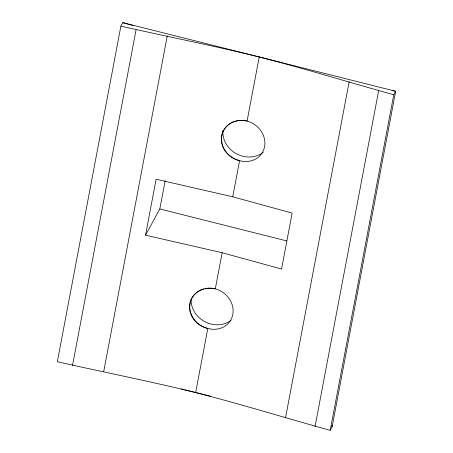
<?xml version="1.0" encoding="UTF-8"?>
<svg xmlns="http://www.w3.org/2000/svg" width="453" height="453" viewBox="0 0 453 453"><rect width="100%" height="100%" fill="white"/><g stroke="black" fill="none" stroke-linecap="round" stroke-linejoin="round"><path stroke-width="0.68" d="M120.894 26.132L57.338 361.726C103.392 372.156 149.784 381.239 195.668 392.553C240.815 404.121 285.333 417.915 330.209 430.35L332.106 426.868L395.662 91.274L122.791 22.65L120.894 26.132C166.953 36.563 213.34 45.645 259.229 56.965C304.371 68.528 348.895 82.321 393.765 94.756L395.662 91.274L392.202 90.594M72.497 365.537L136.053 29.943M103.72 371.5L167.282 35.906M145.526 235.181L156.121 179.246L232.746 196.795L292.14 213.097L281.551 269.025L222.151 252.723L145.526 235.181L159.813 208.98L165.175 180.668M195.668 392.553L207.808 328.459A22.305 19.96 28.6 0 1 189.852 308.567A22.305 19.96 28.6 0 1 204.077 288.81M222.151 252.723L215.311 288.855A22.316 19.813 34.5 0 1 232.797 314.484A22.316 19.813 34.5 0 1 207.808 328.465A22.316 20.085 22.4 0 1 189.852 303.686A22.316 20.085 22.4 0 1 215.311 288.85A22.305 19.96 28.6 0 0 205.424 288.51M232.746 196.795L239.592 160.662A22.316 20.085 22.4 0 1 221.63 135.889A22.316 20.085 22.4 0 1 247.089 121.053L259.229 56.965M285.633 417.247L349.195 81.653M315.045 426.539L378.606 90.945M330.209 430.35L393.765 94.756M159.813 208.98L286.715 240.894M181.308 388.946L183.357 389.461M184.728 389.801L210.713 396.341M122.791 22.65L132.922 25.521M331.839 425.48L332.106 426.868M230.815 123.04A22.305 19.96 28.6 0 0 222.072 143.448A22.305 19.96 28.6 0 0 239.592 160.662A22.316 19.813 34.5 0 0 264.58 146.693A22.316 19.813 34.5 0 0 247.089 121.053A22.305 19.96 28.6 0 0 235.854 121.013M231.398 122.723A22.305 19.96 28.6 0 1 235.192 121.194M263.318 152.214A24.541 21.959 28.6 0 1 236.426 153.777A24.541 21.959 28.6 0 1 222.955 130.419M231.024 320.407A24.541 21.959 28.6 0 1 204.643 321.573A24.541 21.959 28.6 0 1 191.126 298.867"/></g></svg>
